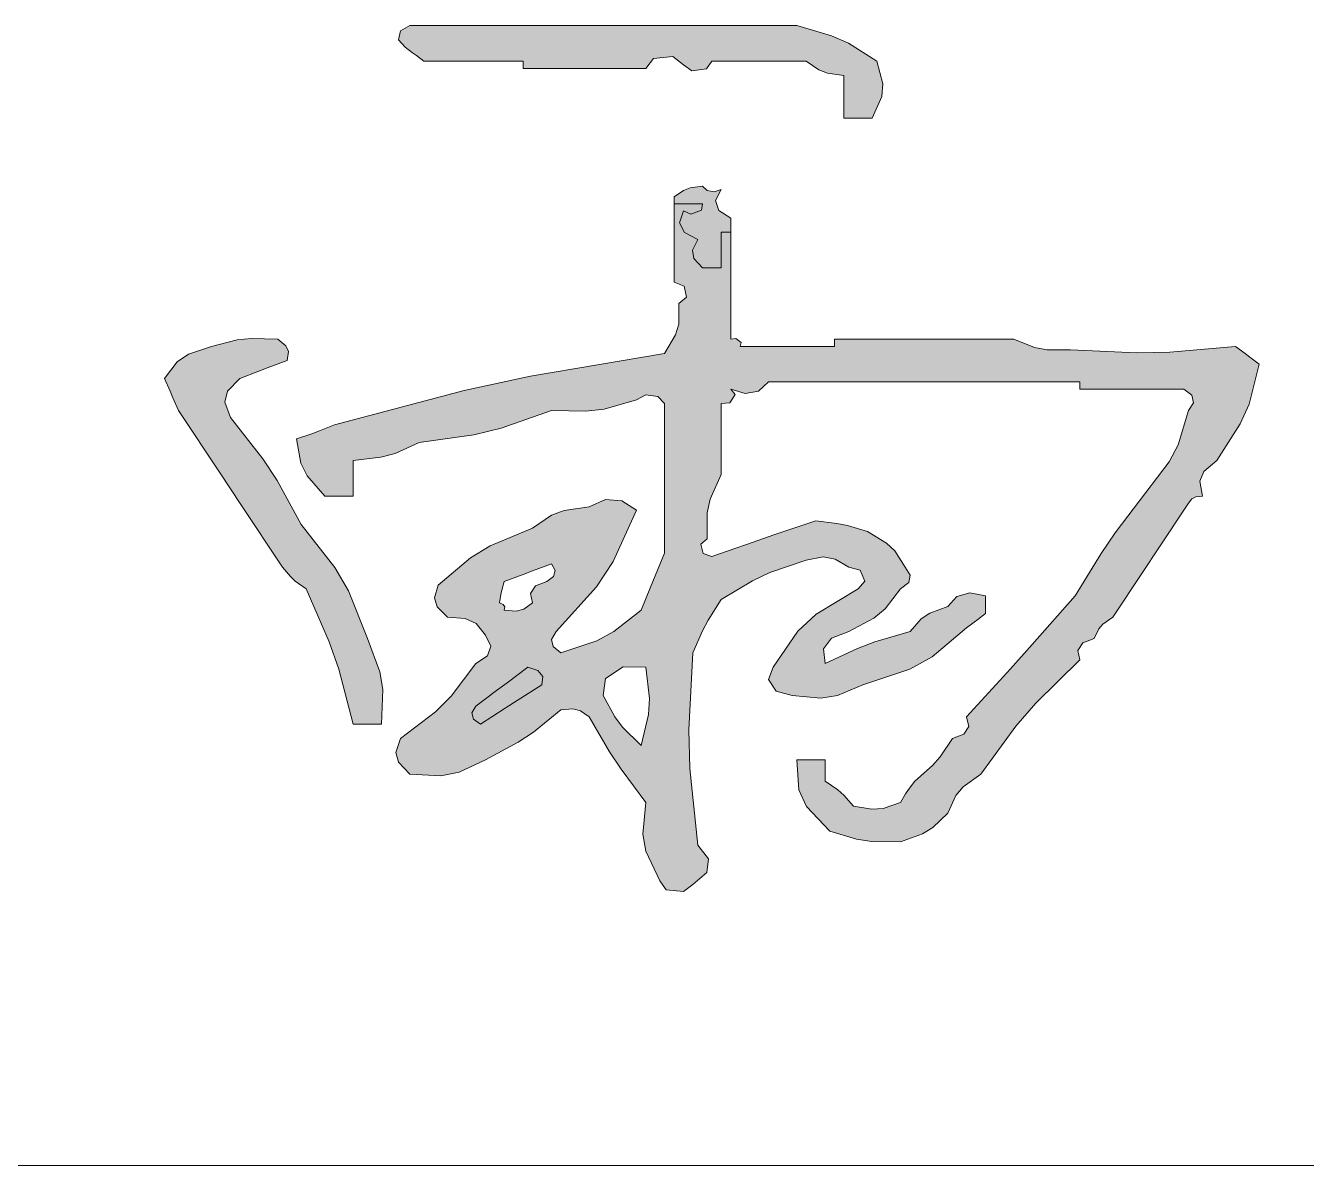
# Model space of a CAD drawing. Header units: millimetres. Extents: x 96 to 23960, y 200 to 17000.
# Drawn here: x 23048 to 23287, y 4153.5 to 4366.1 of the extents above; entities that cross this region are included whole.
import ezdxf

# ---------------------------------------------------------------- set-up
doc = ezdxf.new("R2010")
doc.units = ezdxf.units.MM
doc.linetypes.add('XKITLINE00', pattern=[0])
doc.layers.add('OtherObjectType', color=1, linetype='Continuous', lineweight=0)

# ---------------------------------------------------------------- blocks, each defined once
blk = doc.blocks.new('*A7')
at = {"layer": 'OtherObjectType'}
for points in [[(23175.04, 4357.99), (23172.34, 4357.65), (23170.77, 4358.75), (23168.79, 4360.28), (23165.14, 4359.94), (23163.73, 4358.08), (23140.84, 4358.08), (23140.84, 4359.41), (23122.35, 4359.41), (23118.83, 4362.07), (23117.62, 4363.4), (23117.99, 4365.1), (23119.71, 4366.06), (23191.89, 4366.06), (23198.37, 4364.17), (23201.53, 4362.77), (23206.86, 4359.41), (23207.95, 4355.23), (23207.76, 4352.82), (23205.98, 4348.78), (23200.7, 4348.78), (23200.7, 4356.75), (23197.61, 4357.21), (23196, 4357.82), (23193.66, 4359.41), (23176.05, 4359.41)], [(23146.52, 4263.35), (23146.81, 4264.47), (23146.12, 4265.72), (23129.83, 4298.02), (23142.23, 4300.69), (23167.25, 4304.92), (23169.3, 4308.4), (23169.87, 4310.42), (23169.89, 4314.23), (23171.35, 4315.41), (23170.9, 4317.45), (23169.01, 4318.21), (23169.01, 4332.83), (23174.29, 4332.83), (23174.12, 4331.65), (23172.12, 4330.9), (23170.77, 4331.5), (23170.03, 4329.3), (23170.94, 4327.48), (23173.41, 4326.19), (23172.47, 4324.16), (23172.72, 4322.66), (23174.29, 4320.87), (23177.81, 4320.87), (23177.81, 4327.52), (23179.57, 4327.52), (23179.57, 4307.58), (23180.54, 4307.74), (23181.54, 4306.99), (23181.33, 4306.25), (23198.94, 4306.25), (23198.94, 4307.58), (23232.39, 4307.58), (23236.24, 4306.05), (23238.59, 4305.61), (23242.95, 4305.59), (23255.25, 4305.02), (23261.52, 4305.15), (23273.76, 4306.25), (23278.16, 4302.93), (23276.28, 4295.5), (23274.64, 4291.78), (23270.24, 4284.99), (23267.81, 4282.9), (23267.09, 4281.09), (23267.6, 4278.34), (23266.34, 4278.22), (23265.6, 4277.84), (23264.96, 4277.02), (23250.87, 4255.75), (23249.02, 4254.44), (23248.25, 4253.56), (23247.35, 4251.76), (23245.25, 4250.95), (23244.31, 4249.53), (23244.71, 4247.78), (23236.48, 4239.72), (23232.74, 4235.42), (23226.22, 4226.51), (23222.91, 4224.11), (23221.54, 4222.49), (23220.06, 4219.2), (23217.25, 4216.54), (23215.32, 4215.37), (23211.26, 4213.89), (23205.87, 4213.95), (23203.06, 4214.37), (23198.06, 4215.88), (23193.72, 4220.47), (23192.29, 4223.55), (23191.89, 4229.17), (23197.18, 4229.17), (23197.18, 4225.19), (23199.57, 4223.53), (23200.65, 4222.57), (23202.46, 4220.53), (23205.91, 4219.93), (23208.04, 4220.09), (23211.26, 4221.2), (23212.19, 4222.84), (23212.72, 4223.64), (23213.9, 4225.19), (23217.2, 4228.1), (23218.65, 4229.74), (23220.94, 4233.16), (23223.05, 4233.97), (23223.99, 4235.39), (23223.58, 4237.15), (23231.74, 4246.15), (23235.79, 4250.67), (23243.83, 4259.74), (23248.67, 4267.61), (23251.32, 4271.48), (23257.03, 4279.01), (23261.37, 4284.7), (23263.02, 4287.89), (23264.96, 4294.29), (23265.92, 4295.74), (23265.61, 4297.15), (23264.08, 4298.28), (23244.71, 4298.28), (23244.71, 4299.61), (23186.61, 4299.61), (23184.76, 4297.92), (23182.26, 4297.44), (23179.57, 4298.28), (23180.38, 4297.26), (23179.38, 4295.75), (23177.81, 4295.62), (23177.81, 4282.33), (23175.73, 4277.74), (23175.18, 4275.22), (23175.17, 4270.37), (23173.99, 4269.35), (23174.44, 4267.65), (23176.05, 4267.05), (23183.76, 4269.76), (23187.64, 4271.09), (23195.42, 4273.69), (23199.39, 4273.25), (23201.38, 4272.84), (23205.1, 4271.7), (23208.62, 4269.58), (23210.17, 4268.12), (23213.07, 4263.6), (23212.77, 4262.22), (23211.26, 4261.07), (23208.36, 4257.34), (23206.25, 4255.6), (23201.58, 4253.09), (23198.35, 4251.84), (23196.88, 4249.84), (23197.18, 4247.11), (23203.21, 4249.92), (23206.43, 4251.14), (23213.02, 4253.09), (23215.12, 4255.43), (23216.71, 4256.49), (23220.06, 4257.75), (23221.78, 4259.61), (23224.19, 4260.29), (23227.11, 4259.74), (23227.11, 4256.42), (23223.58, 4253.76), (23217.17, 4248.39), (23212.96, 4246.07), (23204.22, 4243.13), (23199.52, 4241.13), (23196.36, 4240.65), (23191.01, 4241.13), (23188.07, 4241.98), (23186.62, 4244.16), (23187.49, 4246.45), (23192.08, 4253.16), (23195.53, 4256.34), (23203.34, 4261.07), (23204.62, 4262.44), (23203.69, 4264.53), (23201.58, 4265.05), (23199.06, 4266.6), (23196.8, 4266.98), (23193.66, 4266.38), (23186.9, 4264.06), (23183.63, 4262.55), (23177.81, 4259.07), (23175.38, 4255.19), (23174.32, 4253.18), (23172.53, 4249.11), (23171.77, 4234.76), (23171.95, 4227.54), (23173.41, 4213.22), (23175.41, 4210.71), (23175.09, 4208.12), (23172.53, 4205.92), (23170.77, 4204.58), (23167.56, 4204.93), (23166.37, 4206.58), (23163.73, 4212.13), (23163.15, 4215.31), (23163.73, 4221.2), (23159.11, 4227.42), (23156.99, 4230.63), (23153.16, 4237.15), (23151.54, 4238.3), (23150.09, 4238.66), (23147.88, 4238.48), (23142.8, 4234.33), (23139.92, 4232.42), (23133.8, 4229.17), (23128.89, 4226.83), (23125.51, 4226.2), (23119.71, 4226.51), (23117.61, 4228.71), (23117.13, 4230.52), (23117.95, 4233.16), (23124.52, 4238.12), (23127.44, 4241.02), (23132.04, 4247.11), (23134.2, 4248.57), (23134.8, 4250.37), (23133.8, 4252.43), (23132.08, 4254.58), (23130.06, 4255.53), (23126.76, 4255.75), (23124.78, 4257.7), (23124.3, 4259.34), (23125, 4261.73), (23131, 4266.81), (23134.72, 4269.06), (23142.6, 4272.36), (23146.11, 4274.75), (23148.53, 4275.67), (23153.16, 4276.35), (23156.24, 4277.67), (23159.29, 4277.44), (23161.97, 4275.69), (23157.64, 4266.13), (23154.54, 4261.44), (23147, 4253.09), (23146.12, 4251.62), (23146.42, 4250.29), (23147.88, 4249.11), (23154.57, 4251.36), (23157.79, 4253.08), (23162.85, 4257.08), (23164.58, 4261.34), (23165.46, 4263.47), (23167.25, 4267.71), (23167.25, 4295.62), (23165.99, 4296.93), (23163.72, 4297.22), (23161.97, 4296.29), (23155.96, 4294.57), (23152.54, 4294.14), (23146.12, 4294.29), (23136.72, 4291.01), (23131.64, 4289.78), (23121.47, 4288.31), (23116.97, 4286.29), (23114.33, 4285.58), (23109.15, 4284.99), (23109.15, 4278.34), (23103.87, 4278.34), (23100.54, 4282.13), (23099.37, 4284.47), (23098.59, 4288.98), (23101.46, 4289.95), (23102.88, 4290.48), (23105.63, 4291.63), (23129.83, 4298.02), (23177.33, 4331.57), (23176.71, 4333.46), (23177.81, 4335.49), (23176.47, 4335.07), (23175.21, 4335.31), (23174.29, 4336.15), (23171.98, 4335.78), (23170.79, 4335.33), (23169.01, 4334.16), (23169.01, 4332.83), (23174.29, 4332.83), (23174.12, 4331.65), (23172.12, 4330.9), (23170.77, 4331.5), (23170.03, 4329.3), (23170.94, 4327.48), (23173.41, 4326.19), (23172.47, 4324.16), (23172.72, 4322.66), (23174.29, 4320.87), (23177.81, 4320.87), (23177.81, 4327.52), (23179.57, 4327.52), (23179.57, 4330.17), (23177.33, 4331.57), (23129.83, 4298.02), (23159.49, 4246.5), (23156.24, 4244.32), (23155.8, 4241.13), (23157.93, 4237.16), (23159.39, 4235.23), (23162.85, 4231.83), (23164.24, 4237.59), (23164.42, 4240.62), (23163.73, 4246.45), (23159.49, 4246.5), (23141.72, 4246.45), (23143.6, 4245.83), (23144.53, 4244.67), (23144.36, 4243.13), (23139.76, 4240.23), (23137.47, 4238.76), (23132.92, 4235.82), (23131.59, 4236.73), (23131.28, 4237.91), (23132.04, 4239.14), (23141.72, 4246.45), (23159.49, 4246.5), (23129.83, 4298.02), (23146.12, 4265.72), (23142.62, 4264.37), (23140.85, 4263.7), (23137.32, 4262.4), (23136.87, 4260.82), (23136.69, 4260.01), (23136.44, 4258.41), (23137.13, 4258.12), (23137.43, 4257.67), (23137.32, 4257.08), (23139.53, 4256.89), (23140.98, 4257.26), (23142.6, 4258.41), (23142.2, 4260.17), (23143.14, 4261.59), (23145.24, 4262.4)], [(23097.44, 4263.31), (23095.95, 4265.05), (23076.58, 4294.29), (23073.94, 4300.27), (23076.33, 4303.36), (23078.42, 4304.78), (23082.74, 4306.25), (23087.47, 4307.44), (23090.09, 4307.72), (23095.07, 4307.58), (23096.59, 4306.36), (23097.08, 4305.27), (23096.83, 4303.59), (23093.29, 4302.29), (23091.53, 4301.62), (23088.02, 4300.27), (23085.69, 4297.88), (23085.19, 4295.82), (23086.26, 4292.96), (23092.3, 4285.3), (23094.97, 4281.27), (23099.47, 4273.03), (23105.73, 4265.04), (23108.27, 4260.66), (23111.79, 4251.76), (23114.1, 4245.58), (23114.65, 4242.24), (23114.43, 4235.82), (23109.15, 4235.82), (23106.46, 4246.06), (23104.68, 4251.15), (23100.35, 4261.07), (23098.35, 4262.49)]]:
    blk.add_hatch(color=7, dxfattribs=at).paths.add_polyline_path(points, flags=17)
at = {"layer": 'OtherObjectType', "color": 7, "linetype": 'XKITLINE00', "lineweight": 0}
for p, q in [((23119.71, 4366.06), (23117.99, 4365.1)), ((23148.59, 4366.06), (23119.71, 4366.06)), ((23163.02, 4366.06), (23148.59, 4366.06)), ((23191.89, 4366.06), (23163.02, 4366.06)), ((23198.37, 4364.17), (23191.89, 4366.06)), ((23117.99, 4365.1), (23117.62, 4363.4)), ((23117.62, 4363.4), (23118.83, 4362.07)), ((23201.53, 4362.77), (23198.37, 4364.17)), ((23118.83, 4362.07), (23120.24, 4361.01)), ((23120.24, 4361.01), (23120.95, 4360.47)), ((23120.95, 4360.47), (23122.35, 4359.41)), ((23206.86, 4359.41), (23201.53, 4362.77)), ((23122.35, 4359.41), (23129.75, 4359.41)), ((23129.75, 4359.41), (23133.45, 4359.41)), ((23133.45, 4359.41), (23140.84, 4359.41)), ((23140.84, 4359.41), (23140.84, 4358.88)), ((23140.84, 4358.88), (23140.84, 4358.61)), ((23140.84, 4358.61), (23140.84, 4358.08)), ((23140.84, 4358.08), (23149.99, 4358.08)), ((23149.99, 4358.08), (23154.57, 4358.08)), ((23154.57, 4358.08), (23163.73, 4358.08)), ((23163.73, 4358.08), (23165.14, 4359.94)), ((23165.14, 4359.94), (23168.79, 4360.28)), ((23168.79, 4360.28), (23170.77, 4358.75)), ((23170.77, 4358.75), (23172.34, 4357.65)), ((23175.04, 4357.99), (23176.05, 4359.41)), ((23176.05, 4359.41), (23183.09, 4359.41)), ((23183.09, 4359.41), (23186.61, 4359.41)), ((23186.61, 4359.41), (23193.66, 4359.41)), ((23193.66, 4359.41), (23196, 4357.82)), ((23207.95, 4355.23), (23206.86, 4359.41)), ((23172.34, 4357.65), (23175.04, 4357.99)), ((23196, 4357.82), (23197.61, 4357.21)), ((23197.61, 4357.21), (23200.7, 4356.75)), ((23200.7, 4356.75), (23200.7, 4353.56)), ((23200.7, 4353.56), (23200.7, 4351.97)), ((23207.76, 4352.82), (23207.95, 4355.23)), ((23200.7, 4351.97), (23200.7, 4348.78)), ((23205.98, 4348.78), (23207.76, 4352.82)), ((23200.7, 4348.78), (23202.81, 4348.78)), ((23202.81, 4348.78), (23203.87, 4348.78)), ((23203.87, 4348.78), (23205.98, 4348.78)), ((23170.79, 4335.33), (23169.01, 4334.16)), ((23169.01, 4334.16), (23169.01, 4332.83)), ((23169.01, 4332.83), (23169.01, 4334.16)), ((23169.01, 4334.16), (23169.01, 4332.83)), ((23171.98, 4335.78), (23170.79, 4335.33)), ((23174.29, 4336.15), (23171.98, 4335.78)), ((23175.21, 4335.31), (23174.29, 4336.15)), ((23176.47, 4335.07), (23175.21, 4335.31)), ((23177.81, 4335.49), (23176.47, 4335.07)), ((23176.71, 4333.46), (23177.81, 4335.49)), ((23174.29, 4332.83), (23169.01, 4332.83)), ((23169.01, 4332.83), (23174.29, 4332.83)), ((23174.29, 4332.83), (23169.01, 4332.83)), ((23169.01, 4332.83), (23169.01, 4318.21)), ((23169.01, 4318.21), (23169.01, 4332.83)), ((23169.01, 4332.83), (23169.01, 4318.21)), ((23169.01, 4332.83), (23174.29, 4332.83)), ((23174.29, 4332.83), (23169.01, 4332.83)), ((23169.01, 4332.83), (23174.29, 4332.83)), ((23174.12, 4331.65), (23174.29, 4332.83)), ((23174.29, 4332.83), (23174.12, 4331.65)), ((23177.33, 4331.57), (23176.71, 4333.46)), ((23170.03, 4329.3), (23170.77, 4331.5)), ((23170.77, 4331.5), (23170.03, 4329.3)), ((23170.77, 4331.5), (23172.12, 4330.9)), ((23172.12, 4330.9), (23170.77, 4331.5)), ((23172.12, 4330.9), (23174.12, 4331.65)), ((23174.12, 4331.65), (23172.12, 4330.9)), ((23179.57, 4330.17), (23177.33, 4331.57)), ((23179.57, 4327.52), (23179.57, 4330.17)), ((23179.57, 4330.17), (23179.57, 4327.52)), ((23179.57, 4327.52), (23179.57, 4330.17)), ((23170.94, 4327.48), (23170.03, 4329.3)), ((23170.03, 4329.3), (23170.94, 4327.48)), ((23173.41, 4326.19), (23170.94, 4327.48)), ((23170.94, 4327.48), (23173.41, 4326.19)), ((23179.57, 4327.52), (23177.81, 4327.52)), ((23177.81, 4327.52), (23179.57, 4327.52)), ((23179.57, 4327.52), (23177.81, 4327.52)), ((23177.81, 4327.52), (23177.81, 4324.86)), ((23177.81, 4327.52), (23179.57, 4327.52)), ((23179.57, 4327.52), (23177.81, 4327.52)), ((23177.81, 4327.52), (23179.57, 4327.52)), ((23177.81, 4324.86), (23177.81, 4327.52)), ((23179.57, 4307.58), (23179.57, 4327.52)), ((23179.57, 4327.52), (23179.57, 4307.58)), ((23179.57, 4307.58), (23179.57, 4327.52)), ((23172.47, 4324.16), (23173.41, 4326.19)), ((23173.41, 4326.19), (23172.47, 4324.16)), ((23177.81, 4324.86), (23177.81, 4323.53)), ((23177.81, 4323.53), (23177.81, 4324.86)), ((23172.72, 4322.66), (23172.47, 4324.16)), ((23172.47, 4324.16), (23172.72, 4322.66)), ((23174.29, 4320.87), (23172.72, 4322.66)), ((23172.72, 4322.66), (23174.29, 4320.87)), ((23177.81, 4323.53), (23177.81, 4320.87)), ((23177.81, 4320.87), (23177.81, 4323.53)), ((23175.7, 4320.87), (23174.29, 4320.87)), ((23174.29, 4320.87), (23175.7, 4320.87)), ((23176.4, 4320.87), (23175.7, 4320.87)), ((23175.7, 4320.87), (23176.4, 4320.87)), ((23177.81, 4320.87), (23176.4, 4320.87)), ((23176.4, 4320.87), (23177.81, 4320.87)), ((23169.01, 4318.21), (23170.9, 4317.45)), ((23170.9, 4317.45), (23171.35, 4315.41)), ((23171.35, 4315.41), (23169.89, 4314.23)), ((23169.89, 4314.23), (23169.87, 4310.42)), ((23169.87, 4310.42), (23169.3, 4308.4)), ((23169.3, 4308.4), (23167.25, 4304.92)), ((23082.74, 4306.25), (23078.42, 4304.78)), ((23087.47, 4307.44), (23082.74, 4306.25)), ((23090.09, 4307.72), (23087.47, 4307.44)), ((23095.07, 4307.58), (23090.09, 4307.72)), ((23096.59, 4306.36), (23095.07, 4307.58)), ((23097.08, 4305.27), (23096.59, 4306.36)), ((23180.54, 4307.74), (23179.57, 4307.58)), ((23181.54, 4306.99), (23180.54, 4307.74)), ((23181.33, 4306.25), (23181.54, 4306.99)), ((23188.37, 4306.25), (23181.33, 4306.25)), ((23191.89, 4306.25), (23188.37, 4306.25)), ((23198.94, 4306.25), (23191.89, 4306.25)), ((23212.32, 4307.58), (23198.94, 4307.58)), ((23198.94, 4307.58), (23198.94, 4307.05)), ((23198.94, 4307.05), (23198.94, 4306.78)), ((23198.94, 4306.78), (23198.94, 4306.25)), ((23219.01, 4307.58), (23212.32, 4307.58)), ((23232.39, 4307.58), (23219.01, 4307.58)), ((23236.24, 4306.05), (23232.39, 4307.58)), ((23238.59, 4305.61), (23236.24, 4306.05)), ((23242.95, 4305.59), (23238.59, 4305.61)), ((23255.25, 4305.02), (23242.95, 4305.59)), ((23273.76, 4306.25), (23261.52, 4305.15)), ((23275.52, 4304.92), (23273.76, 4306.25)), ((23076.33, 4303.36), (23073.94, 4300.27)), ((23078.42, 4304.78), (23076.33, 4303.36)), ((23093.29, 4302.29), (23096.83, 4303.59)), ((23096.83, 4303.59), (23097.08, 4305.27)), ((23167.25, 4304.92), (23142.23, 4300.69)), ((23261.52, 4305.15), (23255.25, 4305.02)), ((23276.4, 4304.26), (23275.52, 4304.92)), ((23278.16, 4302.93), (23276.4, 4304.26)), ((23088.02, 4300.27), (23091.53, 4301.62)), ((23091.53, 4301.62), (23093.29, 4302.29)), ((23142.23, 4300.69), (23129.83, 4298.02)), ((23276.28, 4295.5), (23278.16, 4302.93)), ((23073.94, 4300.27), (23075, 4297.88)), ((23085.69, 4297.88), (23088.02, 4300.27)), ((23184.76, 4297.92), (23186.61, 4299.61)), ((23186.61, 4299.61), (23209.85, 4299.61)), ((23209.85, 4299.61), (23221.47, 4299.61)), ((23221.47, 4299.61), (23244.71, 4299.61)), ((23244.71, 4299.61), (23244.71, 4299.08)), ((23244.71, 4299.08), (23244.71, 4298.81)), ((23244.71, 4298.81), (23244.71, 4298.28)), ((23075, 4297.88), (23075.52, 4296.68)), ((23075.52, 4296.68), (23076.58, 4294.29)), ((23085.19, 4295.82), (23085.69, 4297.88)), ((23129.83, 4298.02), (23105.63, 4291.63)), ((23155.96, 4294.57), (23161.97, 4296.29)), ((23161.97, 4296.29), (23163.72, 4297.22)), ((23163.72, 4297.22), (23165.99, 4296.93)), ((23165.99, 4296.93), (23167.25, 4295.62)), ((23179.38, 4295.75), (23180.38, 4297.26)), ((23180.38, 4297.26), (23179.57, 4298.28)), ((23179.57, 4298.28), (23182.26, 4297.44)), ((23182.26, 4297.44), (23184.76, 4297.92)), ((23244.71, 4298.28), (23252.46, 4298.28)), ((23252.46, 4298.28), (23256.33, 4298.28)), ((23256.33, 4298.28), (23264.08, 4298.28)), ((23264.08, 4298.28), (23265.61, 4297.15)), ((23265.61, 4297.15), (23265.92, 4295.74)), ((23076.58, 4294.29), (23084.33, 4282.6)), ((23086.26, 4292.96), (23085.19, 4295.82)), ((23136.72, 4291.01), (23146.12, 4294.29)), ((23146.12, 4294.29), (23152.54, 4294.14)), ((23152.54, 4294.14), (23155.96, 4294.57)), ((23167.25, 4295.62), (23167.25, 4284.46)), ((23177.81, 4295.62), (23179.38, 4295.75)), ((23177.81, 4290.31), (23177.81, 4295.62)), ((23264.96, 4294.29), (23263.02, 4287.89)), ((23265.92, 4295.74), (23264.96, 4294.29)), ((23274.64, 4291.78), (23276.28, 4295.5)), ((23092.3, 4285.3), (23086.26, 4292.96)), ((23105.63, 4291.63), (23102.88, 4290.48)), ((23270.24, 4284.99), (23274.64, 4291.78)), ((23101.46, 4289.95), (23098.59, 4288.98)), ((23098.59, 4288.98), (23099.37, 4284.47)), ((23102.88, 4290.48), (23101.46, 4289.95)), ((23121.47, 4288.31), (23131.64, 4289.78)), ((23131.64, 4289.78), (23136.72, 4291.01)), ((23177.81, 4287.65), (23177.81, 4290.31)), ((23116.97, 4286.29), (23121.47, 4288.31)), ((23177.81, 4282.33), (23177.81, 4287.65)), ((23263.02, 4287.89), (23261.37, 4284.7)), ((23094.97, 4281.27), (23092.3, 4285.3)), ((23099.37, 4284.47), (23100.54, 4282.13)), ((23109.15, 4284.99), (23114.33, 4285.58)), ((23109.15, 4282.33), (23109.15, 4284.99)), ((23114.33, 4285.58), (23116.97, 4286.29)), ((23167.25, 4284.46), (23167.25, 4278.88)), ((23261.37, 4284.7), (23257.03, 4279.01)), ((23267.81, 4282.9), (23270.24, 4284.99)), ((23084.33, 4282.6), (23088.2, 4276.75)), ((23100.54, 4282.13), (23103.87, 4278.34)), ((23109.15, 4281), (23109.15, 4282.33)), ((23175.73, 4277.74), (23177.81, 4282.33)), ((23267.09, 4281.09), (23267.81, 4282.9)), ((23099.47, 4273.03), (23094.97, 4281.27)), ((23109.15, 4278.34), (23109.15, 4281)), ((23267.6, 4278.34), (23267.09, 4281.09)), ((23103.87, 4278.34), (23105.98, 4278.34)), ((23105.98, 4278.34), (23107.04, 4278.34)), ((23107.04, 4278.34), (23109.15, 4278.34)), ((23156.24, 4277.67), (23153.16, 4276.35)), ((23159.29, 4277.44), (23156.24, 4277.67)), ((23161.97, 4275.69), (23159.29, 4277.44)), ((23167.25, 4278.88), (23167.25, 4267.71)), ((23175.18, 4275.22), (23175.73, 4277.74)), ((23257.03, 4279.01), (23251.32, 4271.48)), ((23259.32, 4268.51), (23264.96, 4277.02)), ((23264.96, 4277.02), (23265.6, 4277.84)), ((23265.6, 4277.84), (23266.34, 4278.22)), ((23266.34, 4278.22), (23267.6, 4278.34)), ((23088.2, 4276.75), (23095.95, 4265.05)), ((23146.11, 4274.75), (23142.6, 4272.36)), ((23148.53, 4275.67), (23146.11, 4274.75)), ((23153.16, 4276.35), (23148.53, 4275.67)), ((23157.64, 4266.13), (23161.97, 4275.69)), ((23175.17, 4270.37), (23175.18, 4275.22)), ((23105.73, 4265.04), (23099.47, 4273.03)), ((23142.6, 4272.36), (23134.72, 4269.06)), ((23195.42, 4273.69), (23187.64, 4271.09)), ((23199.39, 4273.25), (23195.42, 4273.69)), ((23201.38, 4272.84), (23199.39, 4273.25)), ((23205.1, 4271.7), (23201.38, 4272.84)), ((23173.99, 4269.35), (23175.17, 4270.37)), ((23183.76, 4269.76), (23176.05, 4267.05)), ((23187.64, 4271.09), (23183.76, 4269.76)), ((23208.62, 4269.58), (23205.1, 4271.7)), ((23251.32, 4271.48), (23248.67, 4267.61)), ((23134.72, 4269.06), (23131, 4266.81)), ((23167.25, 4267.71), (23165.46, 4263.47)), ((23174.44, 4267.65), (23173.99, 4269.35)), ((23176.05, 4267.05), (23174.44, 4267.65)), ((23210.17, 4268.12), (23208.62, 4269.58)), ((23212.14, 4265.05), (23210.17, 4268.12)), ((23248.67, 4267.61), (23243.83, 4259.74)), ((23256.51, 4264.26), (23259.32, 4268.51)), ((23095.95, 4265.05), (23097.44, 4263.31)), ((23108.27, 4260.66), (23105.73, 4265.04)), ((23131, 4266.81), (23125, 4261.73)), ((23146.12, 4265.72), (23142.62, 4264.37)), ((23146.81, 4264.47), (23146.12, 4265.72)), ((23154.54, 4261.44), (23157.64, 4266.13)), ((23186.9, 4264.06), (23193.66, 4266.38)), ((23193.66, 4266.38), (23196.8, 4266.98)), ((23196.8, 4266.98), (23199.06, 4266.6)), ((23199.06, 4266.6), (23201.58, 4265.05)), ((23201.58, 4265.05), (23203.69, 4264.53)), ((23213.07, 4263.6), (23212.14, 4265.05)), ((23097.44, 4263.31), (23098.35, 4262.49)), ((23098.35, 4262.49), (23100.35, 4261.07)), ((23140.85, 4263.7), (23137.32, 4262.4)), ((23142.62, 4264.37), (23140.85, 4263.7)), ((23145.24, 4262.4), (23146.52, 4263.35)), ((23146.52, 4263.35), (23146.81, 4264.47)), ((23165.46, 4263.47), (23164.58, 4261.34)), ((23177.81, 4259.07), (23183.63, 4262.55)), ((23183.63, 4262.55), (23186.9, 4264.06)), ((23203.69, 4264.53), (23204.62, 4262.44)), ((23212.77, 4262.22), (23213.07, 4263.6)), ((23250.87, 4255.75), (23256.51, 4264.26)), ((23100.35, 4261.07), (23104.68, 4251.15)), ((23111.79, 4251.76), (23108.27, 4260.66)), ((23125, 4261.73), (23124.3, 4259.34)), ((23136.87, 4260.82), (23136.69, 4260.01)), ((23137.32, 4262.4), (23136.87, 4260.82)), ((23142.2, 4260.17), (23143.14, 4261.59)), ((23142.6, 4258.41), (23142.2, 4260.17)), ((23143.14, 4261.59), (23145.24, 4262.4)), ((23147, 4253.09), (23154.54, 4261.44)), ((23164.58, 4261.34), (23162.85, 4257.08)), ((23203.34, 4261.07), (23195.53, 4256.34)), ((23204.62, 4262.44), (23203.34, 4261.07)), ((23208.36, 4257.34), (23211.26, 4261.07)), ((23211.26, 4261.07), (23212.77, 4262.22)), ((23224.19, 4260.29), (23221.78, 4259.61)), ((23227.11, 4259.74), (23224.19, 4260.29)), ((23124.3, 4259.34), (23124.78, 4257.7)), ((23124.78, 4257.7), (23126.76, 4255.75)), ((23136.69, 4260.01), (23136.44, 4258.41)), ((23136.44, 4258.41), (23137.13, 4258.12)), ((23137.13, 4258.12), (23137.43, 4257.67)), ((23137.43, 4257.67), (23137.32, 4257.08)), ((23140.98, 4257.26), (23142.6, 4258.41)), ((23175.38, 4255.19), (23177.81, 4259.07)), ((23220.06, 4257.75), (23216.71, 4256.49)), ((23221.78, 4259.61), (23220.06, 4257.75)), ((23227.11, 4258.41), (23227.11, 4259.74)), ((23227.11, 4257.75), (23227.11, 4258.41)), ((23227.11, 4256.42), (23227.11, 4257.75)), ((23243.83, 4259.74), (23235.79, 4250.67)), ((23126.76, 4255.75), (23130.06, 4255.53)), ((23130.06, 4255.53), (23132.08, 4254.58)), ((23137.32, 4257.08), (23139.53, 4256.89)), ((23139.53, 4256.89), (23140.98, 4257.26)), ((23162.85, 4257.08), (23157.79, 4253.08)), ((23195.53, 4256.34), (23192.08, 4253.16)), ((23201.58, 4253.09), (23206.25, 4255.6)), ((23206.25, 4255.6), (23208.36, 4257.34)), ((23215.12, 4255.43), (23213.02, 4253.09)), ((23216.71, 4256.49), (23215.12, 4255.43)), ((23224.99, 4254.82), (23225.7, 4255.35)), ((23225.7, 4255.35), (23227.11, 4256.42)), ((23249.02, 4254.44), (23250.87, 4255.75)), ((23132.08, 4254.58), (23133.8, 4252.43)), ((23146.12, 4251.62), (23147, 4253.09)), ((23157.79, 4253.08), (23154.57, 4251.36)), ((23172.53, 4249.11), (23174.32, 4253.18)), ((23174.32, 4253.18), (23175.38, 4255.19)), ((23192.08, 4253.16), (23187.49, 4246.45)), ((23198.35, 4251.84), (23201.58, 4253.09)), ((23213.02, 4253.09), (23206.43, 4251.14)), ((23217.17, 4248.39), (23223.58, 4253.76)), ((23223.58, 4253.76), (23224.99, 4254.82)), ((23247.35, 4251.76), (23248.25, 4253.56)), ((23248.25, 4253.56), (23249.02, 4254.44)), ((23104.68, 4251.15), (23106.46, 4246.06)), ((23114.1, 4245.58), (23111.79, 4251.76)), ((23133.8, 4252.43), (23134.8, 4250.37)), ((23146.42, 4250.29), (23146.12, 4251.62)), ((23154.57, 4251.36), (23147.88, 4249.11)), ((23196.88, 4249.84), (23198.35, 4251.84)), ((23206.43, 4251.14), (23203.21, 4249.92)), ((23235.79, 4250.67), (23231.74, 4246.15)), ((23244.31, 4249.53), (23245.25, 4250.95)), ((23245.25, 4250.95), (23247.35, 4251.76)), ((23134.2, 4248.57), (23132.04, 4247.11)), ((23134.8, 4250.37), (23134.2, 4248.57)), ((23147.88, 4249.11), (23146.42, 4250.29)), ((23171.77, 4234.76), (23172.53, 4249.11)), ((23197.18, 4247.11), (23196.88, 4249.84)), ((23203.21, 4249.92), (23197.18, 4247.11)), ((23212.96, 4246.07), (23217.17, 4248.39)), ((23244.71, 4247.78), (23244.31, 4249.53)), ((23106.46, 4246.06), (23109.15, 4235.82)), ((23132.04, 4247.11), (23127.44, 4241.02)), ((23141.72, 4246.45), (23137.85, 4243.53)), ((23143.6, 4245.83), (23141.72, 4246.45)), ((23144.53, 4244.67), (23143.6, 4245.83)), ((23159.49, 4246.5), (23156.24, 4244.32)), ((23163.73, 4246.45), (23159.49, 4246.5)), ((23164.42, 4240.62), (23163.73, 4246.45)), ((23187.49, 4246.45), (23186.62, 4244.16)), ((23204.22, 4243.13), (23212.96, 4246.07)), ((23231.74, 4246.15), (23223.58, 4237.15)), ((23236.48, 4239.72), (23244.71, 4247.78)), ((23114.65, 4242.24), (23114.1, 4245.58)), ((23137.85, 4243.53), (23135.91, 4242.06)), ((23144.36, 4243.13), (23144.53, 4244.67)), ((23156.24, 4244.32), (23155.8, 4241.13)), ((23186.62, 4244.16), (23188.07, 4241.98)), ((23114.43, 4235.82), (23114.65, 4242.24)), ((23127.44, 4241.02), (23124.52, 4238.12)), ((23135.91, 4242.06), (23132.04, 4239.14)), ((23139.76, 4240.23), (23144.36, 4243.13)), ((23155.8, 4241.13), (23157.93, 4237.16)), ((23188.07, 4241.98), (23191.01, 4241.13)), ((23191.01, 4241.13), (23196.36, 4240.65)), ((23196.36, 4240.65), (23199.52, 4241.13)), ((23199.52, 4241.13), (23204.22, 4243.13)), ((23132.04, 4239.14), (23131.28, 4237.91)), ((23132.92, 4235.82), (23137.47, 4238.76)), ((23137.47, 4238.76), (23139.76, 4240.23)), ((23147.88, 4238.48), (23150.09, 4238.66)), ((23150.09, 4238.66), (23151.54, 4238.3)), ((23164.24, 4237.59), (23164.42, 4240.62)), ((23232.74, 4235.42), (23236.48, 4239.72)), ((23124.52, 4238.12), (23117.95, 4233.16)), ((23131.28, 4237.91), (23131.59, 4236.73)), ((23131.59, 4236.73), (23132.92, 4235.82)), ((23142.8, 4234.33), (23147.88, 4238.48)), ((23151.54, 4238.3), (23153.16, 4237.15)), ((23153.16, 4237.15), (23156.99, 4230.63)), ((23157.93, 4237.16), (23159.39, 4235.23)), ((23162.85, 4231.83), (23164.24, 4237.59)), ((23223.58, 4237.15), (23223.99, 4235.39)), ((23109.15, 4235.82), (23111.26, 4235.82)), ((23111.26, 4235.82), (23112.32, 4235.82)), ((23112.32, 4235.82), (23114.43, 4235.82)), ((23139.92, 4232.42), (23142.8, 4234.33)), ((23159.39, 4235.23), (23162.85, 4231.83)), ((23171.95, 4227.54), (23171.77, 4234.76)), ((23223.05, 4233.97), (23220.94, 4233.16)), ((23223.99, 4235.39), (23223.05, 4233.97)), ((23226.22, 4226.51), (23232.74, 4235.42)), ((23117.95, 4233.16), (23117.13, 4230.52)), ((23133.8, 4229.17), (23139.92, 4232.42)), ((23220.94, 4233.16), (23218.65, 4229.74)), ((23117.13, 4230.52), (23117.61, 4228.71)), ((23128.89, 4226.83), (23133.8, 4229.17)), ((23156.99, 4230.63), (23159.11, 4227.42)), ((23194.01, 4229.17), (23191.89, 4229.17)), ((23191.89, 4229.17), (23192.29, 4223.55)), ((23195.06, 4229.17), (23194.01, 4229.17)), ((23197.18, 4229.17), (23195.06, 4229.17)), ((23197.18, 4227.58), (23197.18, 4229.17)), ((23218.65, 4229.74), (23217.2, 4228.1)), ((23117.61, 4228.71), (23119.71, 4226.51)), ((23125.51, 4226.2), (23128.89, 4226.83)), ((23159.11, 4227.42), (23163.73, 4221.2)), ((23173.41, 4213.22), (23171.95, 4227.54)), ((23197.18, 4226.78), (23197.18, 4227.58)), ((23197.18, 4225.19), (23197.18, 4226.78)), ((23217.2, 4228.1), (23213.9, 4225.19)), ((23119.71, 4226.51), (23125.51, 4226.2)), ((23199.57, 4223.53), (23197.18, 4225.19)), ((23213.9, 4225.19), (23212.72, 4223.64)), ((23222.91, 4224.11), (23226.22, 4226.51)), ((23192.29, 4223.55), (23193.72, 4220.47)), ((23200.65, 4222.57), (23199.57, 4223.53)), ((23202.46, 4220.53), (23200.65, 4222.57)), ((23212.19, 4222.84), (23211.26, 4221.2)), ((23212.72, 4223.64), (23212.19, 4222.84)), ((23220.06, 4219.2), (23221.54, 4222.49)), ((23221.54, 4222.49), (23222.91, 4224.11)), ((23163.73, 4221.2), (23163.15, 4215.31)), ((23193.72, 4220.47), (23198.06, 4215.88)), ((23205.91, 4219.93), (23202.46, 4220.53)), ((23208.04, 4220.09), (23205.91, 4219.93)), ((23211.26, 4221.2), (23208.04, 4220.09)), ((23217.25, 4216.54), (23220.06, 4219.2)), ((23163.15, 4215.31), (23163.73, 4212.13)), ((23198.06, 4215.88), (23203.06, 4214.37)), ((23211.26, 4213.89), (23215.32, 4215.37)), ((23215.32, 4215.37), (23217.25, 4216.54)), ((23175.41, 4210.71), (23173.41, 4213.22)), ((23203.06, 4214.37), (23205.87, 4213.95)), ((23205.87, 4213.95), (23211.26, 4213.89)), ((23163.73, 4212.13), (23166.37, 4206.58)), ((23175.09, 4208.12), (23175.41, 4210.71)), ((23172.53, 4205.92), (23175.09, 4208.12)), ((23166.37, 4206.58), (23167.56, 4204.93)), ((23170.77, 4204.58), (23172.53, 4205.92)), ((23167.56, 4204.93), (23170.77, 4204.58)), ((21596, 4153.54), (23758.76, 4153.54))]:
    blk.add_line(p, q, dxfattribs=at)

msp = doc.modelspace()

# ---------------------------------------------------------------- block references
at = {"lineweight": 0}
msp.add_blockref('*A7', (0, 0), dxfattribs=at)

doc.saveas('drawing.dxf')
